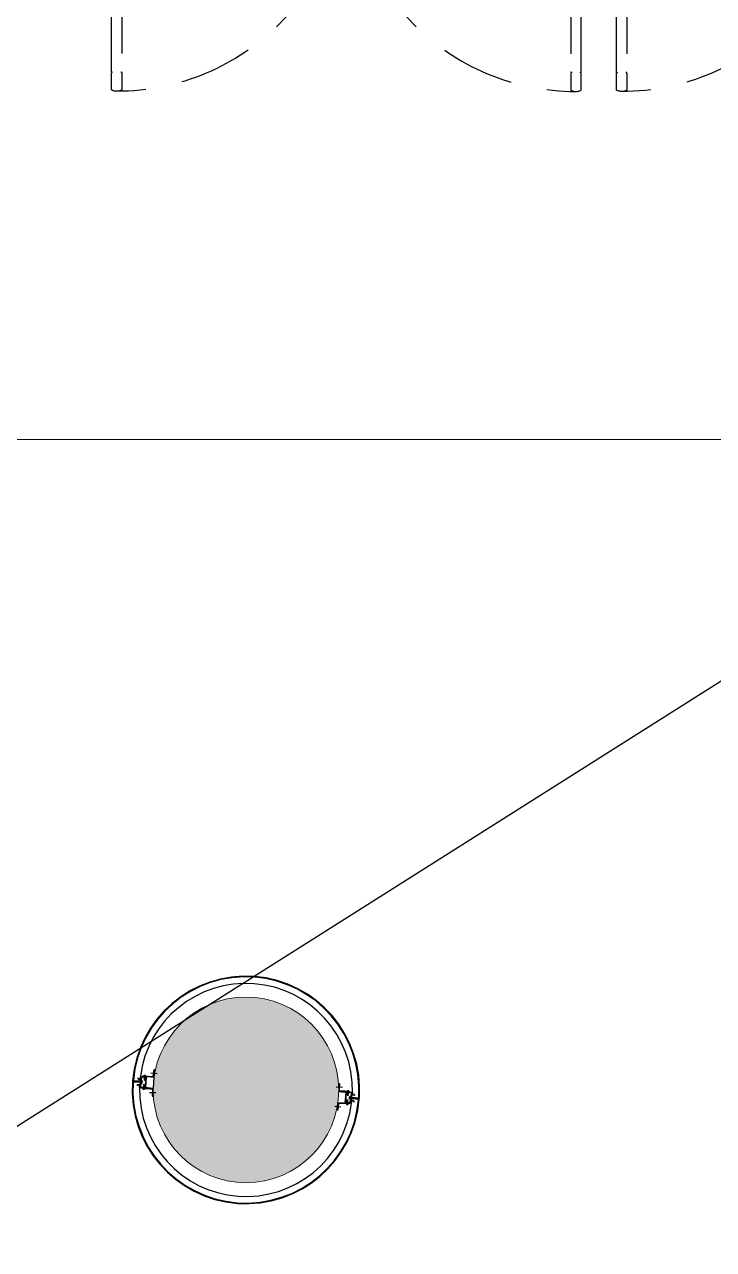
# Model space of a CAD drawing. Header units: centimetres. Extents: x 139057 to 200038, y 34824 to 80516.
# Drawn here: x 170122 to 170419, y 48367 to 48895 of the extents above; entities that cross this region are included whole.
import ezdxf

# ---------------------------------------------------------------- set-up
doc = ezdxf.new("R2010")
doc.units = ezdxf.units.CM
doc.header["$LTSCALE"] = 100
for name, pattern in [('LEV-124-TUN-CONN$0$A-FLPLR$0$CENTER', [2, 1.25, -0.25, 0.25, -0.25]), ('LEV-124-TUN-CONN$0$AFP0APIAZ$0$CENTER', [50.8, 31.75, -6.35, 6.35, -6.35]), ('LEV-124-TUN-CONN$0$HIDDEN2', [4.7625, 3.175, -1.5875])]:
    doc.linetypes.add(name, pattern=pattern)
doc.layers.get('0').update_dxf_attribs({"lineweight": 0})
doc.layers.add('410_STRUTTURE_001-AM_0', color=7, linetype='Continuous', lineweight=0)
for name, color, linetype in [('A-FIN-ACCIAIO INOX', 12, 'Continuous'), ('A-GRAFICA', 253, 'Continuous'), ('A-SI-PORTE', 5, 'Continuous'), ('LEV-124-TUN-CONN$0$0-SCRN-40', 7, 'Continuous'), ('LEV-124-TUN-CONN$0$A-DOOR', 1, 'Continuous'), ('LEV-124-TUN-CONN$0$A-DOOR-STL', 1, 'Continuous'), ('LEV-124-TUN-CONN$0$A-FIN', 7, 'Continuous'), ('LEV-124-TUN-CONN$0$A-HDDN', 7, 'LEV-124-TUN-CONN$0$HIDDEN2'), ('LEV-124-TUN-CONN$0$A-HTCH', 7, 'Continuous'), ('LEV-124-TUN-CONN$0$A-SCRN-50', 7, 'Continuous'), ('LEV-124-TUN-CONN$0$AFP0APIAZ$0$A-GRID', 7, 'LEV-124-TUN-CONN$0$AFP0APIAZ$0$CENTER')]:
    doc.layers.add(name, color=color, linetype=linetype)

# ---------------------------------------------------------------- blocks, each defined once
blk = doc.blocks.new('LEV-124-TUN-CONN$0$SS-JAMB-single')
at = {"layer": 'LEV-124-TUN-CONN$0$0-SCRN-40'}
for p, q in [((65, 14.6), (55.7, -14.6)), ((65, -14.6), (55.7, 14.6)), ((65, 8.8), (81, 19.3)), ((65, 19.3), (81, 8.8)), ((65, -8.9), (81, -19.3)), ((65, -19.3), (81, -8.9))]:
    blk.add_line(p, q, dxfattribs=at)
for points in [[(81, 8.8), (65, 8.8), (65, 19.3), (81, 19.3)], [(81, -8.9), (65, -8.9), (65, -19.3), (81, -19.3)]]:
    blk.add_lwpolyline(points, close=True, dxfattribs=at)
at = {"layer": 'LEV-124-TUN-CONN$0$A-DOOR'}
blk.add_line((65, -5), (65, 5), dxfattribs=at)
at = {"layer": 'LEV-124-TUN-CONN$0$A-DOOR-STL'}
for points in [[(81, -20), (81, -22.5), (6, -22.5, -0.270348), (6.2, 22.5), (81, 22.5), (81, 19.9), (75.7, 19.9), (76.3, 20.5), (50.5, 20.5), (50.5, 14.2, 0.414214), (51.8, 12.9), (54.4, 12.9, -0.414156), (55.7, 11.6), (55.7, -11.7, -0.414214), (54.4, -12.9), (51.8, -12.9, 0.414214), (50.5, -14.2), (50.5, -20.6), (76.3, -20.6), (75.7, -20)], [(85.4, 21.8), (85.4, 17.9), (81, 17.9), (81, 8.8), (85.4, 8.8), (85.4, 6.5), (86.7, 6.5), (86.7, 7.3), (86.2, 7.3), (86.2, 8.8), (89.2, 8.8), (89.2, 7.3), (88.7, 7.3), (88.7, 6.5), (90, 6.5), (90, 22.5), (84, 22.5), (84, 21.5, -0.342519), (82.7, 19.9), (75.5, 19.9), (76.1, 20.5), (73.4, 20.5), (73.4, 19.3), (82.7, 19.3, 0.359532), (84.6, 21.4), (84.6, 21.8)], [(85.4, -21.9), (85.4, -18), (81, -18), (81, -8.9), (85.4, -8.9), (85.4, -6.6), (86.7, -6.6), (86.7, -7.3), (86.2, -7.3), (86.2, -8.9), (89.2, -8.9), (89.2, -7.3), (88.7, -7.3), (88.7, -6.6), (90, -6.6), (90, -22.5), (84, -22.5), (84, -21.6, 0.342519), (82.7, -20), (75.5, -20), (76.1, -20.6), (73.4, -20.6), (73.4, -19.3), (82.7, -19.3, -0.359532), (84.6, -21.5), (84.6, -21.9)]]:
    blk.add_lwpolyline(points, format="xyb", close=True, dxfattribs=at)
for points in [[(0.3, 5), (7.9, 5), (7.9, -5), (0.3, -5)], [(81.8, 9.6), (81.8, 17.2), (86.2, 17.2), (86.2, 21.7), (89.2, 21.7), (89.2, 9.6), (81.8, 9.6)], [(81.8, -9.6), (81.8, -17.2), (86.2, -17.2), (86.2, -21.8), (89.2, -21.8), (89.2, -9.6), (81.8, -9.6)]]:
    blk.add_lwpolyline(points, dxfattribs=at)
blk.add_lwpolyline([(2.9, -5, 0.0936), (7.5, -19.9), (48, -19.9), (48, -11.7, -0.414214), (49.3, -10.4), (51.8, -10.4, 0.414214), (53.1, -9.1), (53.1, 9, 0.414214), (51.8, 10.3), (49.3, 10.3, -0.414214), (48, 11.6), (48, 19.9), (7.6, 19.9, 0.093793), (2.9, 5)], format="xyb", dxfattribs=at)
at = {"layer": 'LEV-124-TUN-CONN$0$A-HTCH'}
for p, q in [((6.9, 4), (0.3, 4)), ((6.9, -4), (6.9, 4)), ((6.9, -4), (0.3, -4))]:
    blk.add_line(p, q, dxfattribs=at)
at = {"layer": 'LEV-124-TUN-CONN$0$A-SCRN-50'}
blk.add_lwpolyline([(65, -14.6), (65, 14.6), (55.7, 14.6), (55.7, -14.6)], close=True, dxfattribs=at)
for points in [[(65, 6.5, 0.414214), (66.5, 5), (71.2, 5, 0.414214), (72.7, 6.5), (72.7, 7.3, 0.414214), (71.2, 8.8), (66.5, 8.8, 0.414214), (65, 7.3)], [(65, -6.5, -0.414214), (66.5, -5), (71.2, -5, -0.414214), (72.7, -6.5), (72.7, -7.4, -0.414214), (71.2, -8.9), (66.5, -8.9, -0.414214), (65, -7.4)]]:
    blk.add_lwpolyline(points, format="xyb", close=True, dxfattribs=at)
at = {"layer": 'LEV-124-TUN-CONN$0$A-SCRN-50', "elevation": 0}
for points in [[(90, 6.5, 0.351176), (92, 5, -0.136872), (89.2, 5.8), (86.2, 5.8, 0.677859), (86.6, 5, -0.544776), (85.4, 6.5)], [(90, -6.6, -0.351176), (92, -5, 0.136872), (89.2, -5.8), (86.2, -5.8, -0.677859), (86.6, -5, 0.544776), (85.4, -6.6)]]:
    blk.add_lwpolyline(points, format="xyb", dxfattribs=at)
blk = doc.blocks.new('LEV-124-TUN-CONN$0$door-single-gl')
at = {"layer": 'LEV-124-TUN-CONN$0$A-DOOR'}
for p, q in [((980, 27.5), (69.8, 27.5, 0)), ((980, 17.5), (69.8, 17.5, 0))]:
    blk.add_line(p, q, dxfattribs=at)
at = {"layer": 'LEV-124-TUN-CONN$0$A-FIN'}
for p, q in [((94.8, 45, 0), (955, 45, 0)), ((955, -0.1, 0), (94.8, -0.1, 0))]:
    blk.add_line(p, q, dxfattribs=at)
at = {"layer": 'LEV-124-TUN-CONN$0$A-FIN', "elevation": 0}
for points in [[(895, 115), (895, 45)], [(925, 115), (925, 45)], [(895, -70), (895, 0)], [(925, -70), (925, 0)]]:
    blk.add_lwpolyline(points, dxfattribs=at)
at = {"layer": 'LEV-124-TUN-CONN$0$A-FIN'}
for centre, start, end in [((910, 115), 318.5908, 221.4101), ((910, -70), 138.5908, 41.4101)]:
    blk.add_arc(centre, 20, start, end, dxfattribs=at)
at = {"layer": 'LEV-124-TUN-CONN$0$A-HDDN', "linetype": 'LEV-124-TUN-CONN$0$A-FLPLR$0$CENTER'}
blk.add_line((23.2, 22.5, 0), (66.9, 22.5, 0), dxfattribs=at)
at = {"layer": 'LEV-124-TUN-CONN$0$A-HDDN', "elevation": 0}
blk.add_lwpolyline([(32.5, 1006.3), (32.5, 931.5), (35.1, 931.5), (35.1, 929.8, -0.342519), (33.5, 928.5), (32.5, 928.5), (32.5, 56.3), (33.4, 56.3, -0.350323), (35.1, 55), (35.1, 53.3), (32.5, 53.3), (32.5, -21.6, 0.270348), (77.5, -21.7), (77.5, 53.3), (74.9, 53.3), (74.9, 55, -0.342519), (76.6, 56.3), (77.5, 56.3), (77.5, 928.5), (76.6, 928.5, -0.346971), (74.9, 929.8), (74.9, 931.5), (77.5, 931.5), (77.5, 1006.5, 0.270348)], format="xyb", close=True, dxfattribs=at)
at = {"layer": 'LEV-124-TUN-CONN$0$A-HDDN', "linetype": 'LEV-124-TUN-CONN$0$HIDDEN2', "ltscale": 0.1}
for centre, start, end in [((910, 115), 221.4887, 318.6207), ((910, -70), 41.3802, 138.5122)]:
    blk.add_arc(centre, 20, start, end, dxfattribs=at)
at = {"layer": 'LEV-124-TUN-CONN$0$A-HTCH'}
for p, q in [((980, 25), (69.8, 25, 0)), ((980, 22.5), (69.8, 22.5, 0)), ((980, 20), (69.8, 20, 0))]:
    blk.add_line(p, q, dxfattribs=at)
for centre, radius in [((910, 115), 15), ((55, 22.5, 0), 7.5), ((55, 22.5, 0), 5.5), ((910, -70), 15)]:
    blk.add_circle(centre, radius, dxfattribs=at)
at = {"layer": 'LEV-124-TUN-CONN$0$AFP0APIAZ$0$A-GRID', "linetype": 'LEV-124-TUN-CONN$0$A-FLPLR$0$CENTER'}
blk.add_line((55, 54.2, 0), (55, -9.3, 0), dxfattribs=at)
at = {"layer": 'LEV-124-TUN-CONN$0$AFP0APIAZ$0$A-GRID', "linetype": 'LEV-124-TUN-CONN$0$HIDDEN2'}
blk.add_arc((55, 22.5, 0), 990, 0.0023, 90.0022, dxfattribs=at)
at = {"linetype": 'ByBlock'}
blk.add_blockref('LEV-124-TUN-CONN$0$SS-JAMB-single', (4.8, 22.5, 0), dxfattribs=at)
at = {"linetype": 'ByBlock', "xscale": -1}
blk.add_blockref('LEV-124-TUN-CONN$0$SS-JAMB-single', (1045, 22.5, 0), dxfattribs=at)
blk = doc.blocks.new('LEV-124-TUN-CONN$0$eastdoors')
at = {"linetype": 'ByBlock'}
blk.add_blockref('LEV-124-TUN-CONN$0$door-single-gl', (-1045, 0), dxfattribs=at)
at = {"linetype": 'ByBlock', "xscale": -1}
blk.add_blockref('LEV-124-TUN-CONN$0$door-single-gl', (1045, 0), dxfattribs=at)

msp = doc.modelspace()

# ---------------------------------------------------------------- hatches: boundary and pattern name
at = {"layer": '410_STRUTTURE_001-AM_0'}
msp.add_hatch(color=256, dxfattribs=at).paths.add_polyline_path([(170257.25, 48435.94, 1), (170177.25, 48435.94, 1)])

# ---------------------------------------------------------------- linework, layer by layer
msp.add_circle((170217.25, 48435.94, 0), 40, dxfattribs=at)
at = {"layer": 'A-FIN-ACCIAIO INOX'}
for p, q in [((170170.72, 48440.64, 0), (170170.58, 48440.91, 0)), ((170170.72, 48440.64, 0), (170171.71, 48440.57, 0)), ((170170.84, 48440.82, 0), (170170.75, 48440.99, 0)), ((170170.84, 48440.82, 0), (170171.54, 48440.77, 0)), ((170171.73, 48441.76, 0), (170171.54, 48440.77, 0)), ((170171.67, 48439.69, 0), (170171.73, 48440.53, 0)), ((170171.89, 48441.46, 0), (170171.71, 48440.57, 0)), ((170171.73, 48441.76, 0), (170174.45, 48441.55, 0)), ((170171.93, 48439.38, 0), (170172.01, 48440.5, 0)), ((170172.08, 48441.45, 0), (170171.95, 48439.66, 0)), ((170172, 48441.55, 0), (170171.99, 48441.55, 0)), ((170172.28, 48441.53, 0), (170172.15, 48439.84, 0)), ((170172.28, 48441.53, 0), (170174.25, 48441.38, 0)), ((170172.79, 48441.68, 0), (170172.81, 48441.96, 0)), ((170173.13, 48441.99, 0), (170173.13, 48441.94, 0)), ((170173.13, 48441.99, 0), (170174.09, 48441.92, 0)), ((170173.29, 48442, 0), (170173.31, 48442.22, 0)), ((170173.29, 48442, 0), (170173.45, 48441.99, 0)), ((170173.31, 48442.22, 0), (170173.38, 48442.25, 0)), ((170173.36, 48441.98, 0), (170173.36, 48442, 0)), ((170173.37, 48440.39, 0), (170173.36, 48440.32, 0)), ((170173.37, 48440.49, 0), (170173.37, 48440.41, 0)), ((170173.38, 48442.25, 0), (170173.89, 48442.21, 0)), ((170173.39, 48440.68, 0), (170173.38, 48440.61, 0)), ((170173.38, 48440.59, 0), (170173.38, 48440.51, 0)), ((170173.4, 48440.78, 0), (170173.39, 48440.71, 0)), ((170173.4, 48440.88, 0), (170173.4, 48440.81, 0)), ((170173.4, 48440.88, 0), (170173.4, 48440.81, 0)), ((170173.42, 48441.08, 0), (170173.41, 48441.01, 0)), ((170173.41, 48440.98, 0), (170173.41, 48440.91, 0)), ((170173.43, 48441.18, 0), (170173.42, 48441.1, 0)), ((170173.43, 48441.28, 0), (170173.43, 48441.2, 0)), ((170173.44, 48441.4, 0), (170173.44, 48441.4, 0)), ((170173.44, 48441.37, 0), (170173.44, 48441.3, 0)), ((170173.45, 48441.99, 0), (170173.47, 48442.21, 0)), ((170173.45, 48441.99, 0), (170173.77, 48441.97, 0)), ((170173.68, 48441.4, 0), (170173.46, 48441.42, 0)), ((170173.66, 48441.4, 0), (170173.48, 48441.42, 0)), ((170173.61, 48440.33, 0), (170173.61, 48440.3, 0)), ((170173.63, 48440.53, 0), (170173.62, 48440.45, 0)), ((170173.62, 48440.43, 0), (170173.62, 48440.35, 0)), ((170173.64, 48440.62, 0), (170173.63, 48440.55, 0)), ((170173.64, 48440.72, 0), (170173.64, 48440.65, 0)), ((170173.66, 48440.92, 0), (170173.65, 48440.85, 0)), ((170173.65, 48440.82, 0), (170173.65, 48440.75, 0)), ((170173.65, 48440.82, 0), (170173.65, 48440.79, 0)), ((170173.67, 48441.02, 0), (170173.66, 48440.95, 0)), ((170173.67, 48441.12, 0), (170173.67, 48441.04, 0)), ((170173.69, 48441.31, 0), (170173.68, 48441.24, 0)), ((170173.68, 48441.22, 0), (170173.68, 48441.14, 0)), ((170173.69, 48441.34, 0), (170173.69, 48441.38, 0)), ((170173.77, 48441.97, 0), (170173.79, 48442.18, 0)), ((170173.77, 48441.97, 0), (170173.94, 48441.95, 0)), ((170173.87, 48441.94, 0), (170173.87, 48441.96, 0)), ((170173.95, 48442.17, 0), (170173.89, 48442.21, 0)), ((170173.92, 48437.06, 0), (170174.25, 48441.38, 0)), ((170173.94, 48441.95, 0), (170173.95, 48442.17, 0)), ((170174.09, 48441.92, 0), (170174.09, 48441.86, 0)), ((170174.09, 48436.85, 0), (170174.45, 48441.55, 0)), ((170176.3, 48443.36, 0), (170178.97, 48443.02, 0)), ((170171.93, 48439.38, 0), (170168.63, 48439.63, 0)), ((170171.62, 48439.12, 0), (170168.89, 48439.33, 0)), ((170171.67, 48439.69, 0), (170168.93, 48439.89, 0)), ((170170.54, 48438.32, 0), (170170.37, 48438.08, 0)), ((170170.63, 48438.12, 0), (170170.52, 48437.97, 0)), ((170170.54, 48438.32, 0), (170171.53, 48438.24, 0)), ((170170.63, 48438.12, 0), (170171.33, 48438.07, 0)), ((170171.37, 48437.06, 0), (170171.33, 48438.07, 0)), ((170171.37, 48437.06, 0), (170174.09, 48436.85, 0)), ((170171.58, 48437.33, 0), (170171.53, 48438.24, 0)), ((170171.62, 48439.12, 0), (170171.56, 48438.25, 0)), ((170171.67, 48437.23, 0), (170171.66, 48437.23, 0)), ((170171.77, 48437.32, 0), (170171.9, 48439.1, 0)), ((170171.93, 48439.38, 0), (170171.84, 48438.23, 0)), ((170171.95, 48437.21, 0), (170172.08, 48438.9, 0)), ((170171.95, 48437.21, 0), (170173.92, 48437.06, 0)), ((170172.01, 48439.19, 0), (170172.1, 48439.18, 0)), ((170172.03, 48439.56, 0), (170172.13, 48439.55, 0)), ((170172.08, 48438.9, 0), (170172.55, 48438.86, 0)), ((170172.09, 48439.08, 0), (170172.1, 48439.18, 0)), ((170172.09, 48439.08, 0), (170172.37, 48439.06, 0)), ((170172.13, 48439.65, 0), (170172.42, 48439.63, 0)), ((170172.13, 48439.55, 0), (170172.13, 48439.65, 0)), ((170172.15, 48439.84, 0), (170172.62, 48439.8, 0)), ((170172.37, 48439.06, 0), (170172.42, 48439.63, 0)), ((170172.43, 48436.98, 0), (170172.41, 48436.7, 0)), ((170172.55, 48438.86, 0), (170172.62, 48439.8, 0)), ((170172.72, 48436.62, 0), (170172.73, 48436.67, 0)), ((170172.72, 48436.62, 0), (170173.68, 48436.54, 0)), ((170172.88, 48436.58, 0), (170172.86, 48436.37, 0)), ((170172.86, 48436.37, 0), (170172.92, 48436.32, 0)), ((170172.88, 48436.58, 0), (170173.04, 48436.57, 0)), ((170172.92, 48436.32, 0), (170173.43, 48436.28, 0)), ((170172.95, 48436.6, 0), (170172.94, 48436.58, 0)), ((170173.04, 48436.57, 0), (170173.02, 48436.36, 0)), ((170173.04, 48436.57, 0), (170173.36, 48436.55, 0)), ((170173.12, 48437.18, 0), (170173.13, 48437.26, 0)), ((170173.12, 48437.15, 0), (170173.12, 48437.16, 0)), ((170173.13, 48437.28, 0), (170173.13, 48437.35, 0)), ((170173.35, 48437.12, 0), (170173.13, 48437.14, 0)), ((170173.14, 48437.48, 0), (170173.15, 48437.55, 0)), ((170173.14, 48437.38, 0), (170173.14, 48437.45, 0)), ((170173.15, 48437.58, 0), (170173.16, 48437.65, 0)), ((170173.33, 48437.12, 0), (170173.15, 48437.13, 0)), ((170173.16, 48437.67, 0), (170173.16, 48437.75, 0)), ((170173.16, 48437.67, 0), (170173.16, 48437.74, 0)), ((170173.17, 48437.87, 0), (170173.18, 48437.95, 0)), ((170173.17, 48437.77, 0), (170173.17, 48437.85, 0)), ((170173.18, 48437.97, 0), (170173.19, 48438.04, 0)), ((170173.19, 48438.07, 0), (170173.19, 48438.14, 0)), ((170173.2, 48438.17, 0), (170173.2, 48438.24, 0)), ((170173.36, 48436.55, 0), (170173.34, 48436.33, 0)), ((170173.36, 48436.55, 0), (170173.52, 48436.53, 0)), ((170173.37, 48437.2, 0), (170173.38, 48437.28, 0)), ((170173.37, 48437.18, 0), (170173.37, 48437.13, 0)), ((170173.38, 48437.3, 0), (170173.39, 48437.38, 0)), ((170173.39, 48437.4, 0), (170173.39, 48437.47, 0)), ((170173.4, 48437.6, 0), (170173.41, 48437.67, 0)), ((170173.4, 48437.5, 0), (170173.4, 48437.57, 0)), ((170173.41, 48437.7, 0), (170173.42, 48437.77, 0)), ((170173.41, 48437.7, 0), (170173.41, 48437.73, 0)), ((170173.42, 48437.8, 0), (170173.43, 48437.87, 0)), ((170173.43, 48437.99, 0), (170173.44, 48438.07, 0)), ((170173.43, 48437.89, 0), (170173.43, 48437.97, 0)), ((170173.5, 48436.32, 0), (170173.43, 48436.28, 0)), ((170173.44, 48438.09, 0), (170173.45, 48438.16, 0)), ((170173.45, 48438.19, 0), (170173.45, 48438.22, 0)), ((170173.45, 48436.56, 0), (170173.45, 48436.54, 0)), ((170173.52, 48436.53, 0), (170173.5, 48436.32, 0)), ((170173.68, 48436.54, 0), (170173.68, 48436.6, 0)), ((170175.65, 48434.88, 0), (170178.34, 48434.81, 0)), ((170258.86, 48437.02, 0), (170256.17, 48437.09, 0)), ((170260.05, 48430.34, 0), (170260.41, 48435.03, 0)), ((170260.25, 48430.51, 0), (170260.58, 48434.83, 0)), ((170263.13, 48434.82, 0), (170260.41, 48435.03, 0)), ((170262.55, 48434.68, 0), (170260.58, 48434.83, 0)), ((170260.82, 48435.35, 0), (170260.82, 48435.29, 0)), ((170261.78, 48435.27, 0), (170260.82, 48435.35, 0)), ((170260.98, 48435.35, 0), (170261, 48435.57, 0)), ((170261.14, 48435.34, 0), (170260.98, 48435.35, 0)), ((170261, 48435.57, 0), (170261.07, 48435.6, 0)), ((170261.05, 48435.33, 0), (170261.05, 48435.35, 0)), ((170261.57, 48435.56, 0), (170261.07, 48435.6, 0)), ((170261.14, 48435.34, 0), (170261.16, 48435.56, 0)), ((170261.46, 48435.31, 0), (170261.14, 48435.34, 0)), ((170261.46, 48435.31, 0), (170261.48, 48435.53, 0)), ((170261.62, 48435.3, 0), (170261.46, 48435.31, 0)), ((170261.55, 48435.29, 0), (170261.55, 48435.31, 0)), ((170261.64, 48435.52, 0), (170261.57, 48435.56, 0)), ((170261.62, 48435.3, 0), (170261.64, 48435.52, 0)), ((170261.78, 48435.27, 0), (170261.77, 48435.21, 0)), ((170262.07, 48434.91, 0), (170262.09, 48435.19, 0)), ((170263.13, 48434.82, 0), (170263.17, 48433.82, 0)), ((170262.77, 48430.13, 0), (170260.05, 48430.34, 0)), ((170262.22, 48430.36, 0), (170260.25, 48430.51, 0)), ((170260.41, 48429.97, 0), (170260.41, 48430.02, 0)), ((170261.37, 48429.89, 0), (170260.41, 48429.97, 0)), ((170260.56, 48429.93, 0), (170260.55, 48429.72, 0)), ((170260.55, 48429.72, 0), (170260.61, 48429.67, 0)), ((170260.72, 48429.92, 0), (170260.56, 48429.93, 0)), ((170261.12, 48429.63, 0), (170260.61, 48429.67, 0)), ((170260.63, 48429.95, 0), (170260.63, 48429.93, 0)), ((170260.72, 48429.92, 0), (170260.71, 48429.71, 0)), ((170261.05, 48429.9, 0), (170260.72, 48429.92, 0)), ((170260.81, 48430.55, 0), (170260.8, 48430.5, 0)), ((170260.81, 48430.57, 0), (170260.82, 48430.65, 0)), ((170260.82, 48430.67, 0), (170260.82, 48430.74, 0)), ((170260.82, 48430.49, 0), (170261.04, 48430.47, 0)), ((170260.83, 48430.87, 0), (170260.84, 48430.94, 0)), ((170260.83, 48430.77, 0), (170260.83, 48430.84, 0)), ((170260.84, 48430.97, 0), (170260.85, 48431.04, 0)), ((170260.84, 48430.48, 0), (170261.02, 48430.47, 0)), ((170260.85, 48431.16, 0), (170260.86, 48431.24, 0)), ((170260.85, 48431.07, 0), (170260.85, 48431.14, 0)), ((170260.85, 48431.07, 0), (170260.85, 48431.09, 0)), ((170260.86, 48431.26, 0), (170260.87, 48431.34, 0)), ((170260.87, 48431.36, 0), (170260.88, 48431.43, 0)), ((170260.88, 48431.56, 0), (170260.89, 48431.59, 0)), ((170260.88, 48431.46, 0), (170260.88, 48431.53, 0)), ((170261.05, 48429.9, 0), (170261.03, 48429.68, 0)), ((170261.06, 48433.8, 0), (170261.05, 48433.72, 0)), ((170261.05, 48433.7, 0), (170261.05, 48433.67, 0)), ((170261.21, 48429.89, 0), (170261.05, 48429.9, 0)), ((170261.06, 48433.89, 0), (170261.06, 48433.82, 0)), ((170261.06, 48430.61, 0), (170261.07, 48430.68, 0)), ((170261.06, 48430.51, 0), (170261.06, 48430.59, 0)), ((170261.06, 48430.48, 0), (170261.06, 48430.49, 0)), ((170261.08, 48434.09, 0), (170261.07, 48434.02, 0)), ((170261.07, 48433.99, 0), (170261.07, 48433.92, 0)), ((170261.07, 48430.71, 0), (170261.08, 48430.78, 0)), ((170261.09, 48434.19, 0), (170261.08, 48434.16, 0)), ((170261.09, 48434.19, 0), (170261.08, 48434.12, 0)), ((170261.08, 48430.81, 0), (170261.09, 48430.88, 0)), ((170261.09, 48434.29, 0), (170261.09, 48434.22, 0)), ((170261.09, 48431.01, 0), (170261.1, 48431.08, 0)), ((170261.09, 48431.01, 0), (170261.1, 48431.08, 0)), ((170261.09, 48430.91, 0), (170261.09, 48430.98, 0)), ((170261.11, 48434.49, 0), (170261.1, 48434.41, 0)), ((170261.1, 48434.39, 0), (170261.1, 48434.31, 0)), ((170261.1, 48431.1, 0), (170261.11, 48431.18, 0)), ((170261.12, 48434.58, 0), (170261.11, 48434.51, 0)), ((170261.11, 48431.2, 0), (170261.12, 48431.28, 0)), ((170261.13, 48434.68, 0), (170261.12, 48434.61, 0)), ((170261.12, 48431.4, 0), (170261.13, 48431.47, 0)), ((170261.12, 48431.3, 0), (170261.12, 48431.37, 0)), ((170261.19, 48429.67, 0), (170261.12, 48429.63, 0)), ((170261.13, 48434.71, 0), (170261.13, 48434.75, 0)), ((170261.13, 48431.5, 0), (170261.14, 48431.57, 0)), ((170261.14, 48429.91, 0), (170261.14, 48429.89, 0)), ((170261.15, 48434.77, 0), (170261.37, 48434.75, 0)), ((170261.17, 48434.77, 0), (170261.35, 48434.75, 0)), ((170261.21, 48429.89, 0), (170261.19, 48429.67, 0)), ((170261.31, 48433.82, 0), (170261.3, 48433.74, 0)), ((170261.3, 48433.72, 0), (170261.3, 48433.65, 0)), ((170261.32, 48433.92, 0), (170261.31, 48433.84, 0)), ((170261.33, 48434.02, 0), (170261.32, 48433.94, 0)), ((170261.34, 48434.21, 0), (170261.33, 48434.14, 0)), ((170261.33, 48434.11, 0), (170261.33, 48434.04, 0)), ((170261.35, 48434.31, 0), (170261.34, 48434.24, 0)), ((170261.34, 48434.21, 0), (170261.34, 48434.14, 0)), ((170261.36, 48434.41, 0), (170261.35, 48434.34, 0)), ((170261.36, 48434.51, 0), (170261.36, 48434.43, 0)), ((170261.38, 48434.7, 0), (170261.37, 48434.63, 0)), ((170261.37, 48434.61, 0), (170261.37, 48434.53, 0)), ((170261.37, 48429.89, 0), (170261.37, 48429.95, 0)), ((170261.38, 48434.73, 0), (170261.38, 48434.73, 0)), ((170261.71, 48430.21, 0), (170261.69, 48429.93, 0)), ((170261.88, 48432.08, 0), (170261.95, 48433.02, 0)), ((170262.35, 48432.05, 0), (170261.88, 48432.08, 0)), ((170262.42, 48432.99, 0), (170261.95, 48433.02, 0)), ((170262.08, 48432.26, 0), (170262.13, 48432.82, 0)), ((170262.36, 48432.24, 0), (170262.08, 48432.26, 0)), ((170262.41, 48432.8, 0), (170262.13, 48432.82, 0)), ((170262.22, 48430.36, 0), (170262.35, 48432.05, 0)), ((170262.36, 48432.24, 0), (170262.37, 48432.33, 0)), ((170262.46, 48432.32, 0), (170262.37, 48432.33, 0)), ((170262.4, 48432.71, 0), (170262.41, 48432.8, 0)), ((170262.49, 48432.7, 0), (170262.4, 48432.71, 0)), ((170262.41, 48430.44, 0), (170262.55, 48432.22, 0)), ((170262.55, 48434.68, 0), (170262.42, 48432.99, 0)), ((170262.57, 48432.5, 0), (170262.48, 48431.36, 0)), ((170262.5, 48430.34, 0), (170262.51, 48430.34, 0)), ((170262.57, 48432.5, 0), (170262.66, 48433.63, 0)), ((170262.57, 48432.5, 0), (170265.88, 48432.25, 0)), ((170262.73, 48434.57, 0), (170262.6, 48432.79, 0)), ((170262.61, 48430.42, 0), (170262.79, 48431.32, 0)), ((170262.83, 48432.2, 0), (170262.77, 48431.33, 0)), ((170262.77, 48430.13, 0), (170262.96, 48431.12, 0)), ((170263.78, 48431.24, 0), (170262.79, 48431.32, 0)), ((170262.83, 48434.66, 0), (170262.84, 48434.66, 0)), ((170262.83, 48432.2, 0), (170265.57, 48431.99, 0)), ((170262.88, 48432.76, 0), (170262.94, 48433.61, 0)), ((170262.88, 48432.76, 0), (170265.62, 48432.55, 0)), ((170262.92, 48434.56, 0), (170262.97, 48433.64, 0)), ((170263.66, 48431.06, 0), (170262.96, 48431.12, 0)), ((170263.96, 48433.57, 0), (170262.97, 48433.64, 0)), ((170263.87, 48433.76, 0), (170263.17, 48433.82, 0)), ((170263.66, 48431.06, 0), (170263.75, 48430.89, 0)), ((170263.78, 48431.24, 0), (170263.92, 48430.98, 0)), ((170263.87, 48433.76, 0), (170263.98, 48433.92, 0)), ((170263.96, 48433.57, 0), (170264.13, 48433.81, 0)), ((170258.21, 48428.54, 0), (170255.54, 48428.88, 0))]:
    msp.add_line(p, q, dxfattribs=at)
at = {"layer": 'A-FIN-ACCIAIO INOX', "elevation": 0}
for points in [[(170172.81, 48441.96, 0.004996), (170177.31, 48441.7), (170177.72, 48444.69, 0.000028), (170178, 48444.67), (170177.55, 48441.4, -0.004883), (170172.79, 48441.68)], [(170172.41, 48436.7, -0.004997), (170176.9, 48436.34), (170176.84, 48433.32, -0.000028), (170177.13, 48433.3), (170177.19, 48436.6, 0.004884), (170172.43, 48436.98)], [(170262.09, 48435.19, -0.005006), (170257.61, 48435.54), (170257.66, 48438.55, -0.000028), (170257.38, 48438.58), (170257.32, 48435.28, 0.004893), (170262.07, 48434.91)], [(170261.69, 48429.93, 0.005005), (170257.2, 48430.17), (170256.79, 48427.18, 0.000028), (170256.51, 48427.2), (170256.95, 48430.47, -0.004892), (170261.71, 48430.21)]]:
    msp.add_lwpolyline(points, format="xyb", dxfattribs=at)
for points in [[(170173.64, 48440.35), (170173.34, 48440.42), (170173.32, 48440.41), (170173.34, 48440.4), (170173.64, 48440.32), (170173.67, 48440.33)], [(170173.66, 48440.54), (170173.36, 48440.62), (170173.33, 48440.61), (170173.35, 48440.59), (170173.66, 48440.52), (170173.68, 48440.53)], [(170173.65, 48440.45), (170173.35, 48440.52), (170173.33, 48440.51), (170173.35, 48440.49), (170173.65, 48440.42), (170173.67, 48440.43)], [(170173.67, 48440.64), (170173.36, 48440.72), (170173.34, 48440.71), (170173.36, 48440.69), (170173.67, 48440.62), (170173.69, 48440.62)], [(170173.67, 48440.74), (170173.37, 48440.82), (170173.35, 48440.81), (170173.37, 48440.79), (170173.67, 48440.72), (170173.69, 48440.72)], [(170173.69, 48440.94), (170173.39, 48441.01), (170173.36, 48441), (170173.38, 48440.99), (170173.69, 48440.91), (170173.71, 48440.92)], [(170173.68, 48440.84), (170173.38, 48440.91), (170173.36, 48440.91), (170173.38, 48440.89), (170173.68, 48440.81), (170173.7, 48440.82)], [(170173.7, 48441.04), (170173.39, 48441.11), (170173.37, 48441.1), (170173.39, 48441.09), (170173.69, 48441.01), (170173.72, 48441.02)], [(170173.7, 48441.14), (170173.4, 48441.21), (170173.38, 48441.2), (170173.4, 48441.18), (170173.7, 48441.11), (170173.72, 48441.12)], [(170173.72, 48441.33), (170173.42, 48441.41), (170173.39, 48441.4), (170173.41, 48441.38), (170173.72, 48441.31), (170173.74, 48441.31)], [(170173.71, 48441.23), (170173.41, 48441.31), (170173.39, 48441.3), (170173.41, 48441.28), (170173.71, 48441.21), (170173.73, 48441.22)], [(170173.4, 48437.18), (170173.09, 48437.15), (170173.07, 48437.17), (170173.09, 48437.18), (170173.4, 48437.21), (170173.42, 48437.2)], [(170173.42, 48437.38), (170173.1, 48437.35), (170173.08, 48437.36), (170173.11, 48437.38), (170173.42, 48437.4), (170173.44, 48437.39)], [(170173.41, 48437.28), (170173.1, 48437.25), (170173.08, 48437.26), (170173.1, 48437.28), (170173.41, 48437.3), (170173.43, 48437.29)], [(170173.42, 48437.48), (170173.11, 48437.45), (170173.09, 48437.46), (170173.11, 48437.48), (170173.43, 48437.5), (170173.45, 48437.49)], [(170173.43, 48437.58), (170173.12, 48437.55), (170173.1, 48437.56), (170173.12, 48437.57), (170173.43, 48437.6), (170173.45, 48437.59)], [(170173.45, 48437.77), (170173.14, 48437.75), (170173.11, 48437.76), (170173.14, 48437.77), (170173.45, 48437.8), (170173.47, 48437.79)], [(170173.44, 48437.67), (170173.13, 48437.65), (170173.11, 48437.66), (170173.13, 48437.67), (170173.44, 48437.7), (170173.46, 48437.69)], [(170173.45, 48437.87), (170173.14, 48437.84), (170173.12, 48437.85), (170173.14, 48437.87), (170173.46, 48437.9), (170173.48, 48437.89)], [(170173.46, 48437.97), (170173.15, 48437.94), (170173.13, 48437.95), (170173.15, 48437.97), (170173.46, 48437.99), (170173.49, 48437.98)], [(170173.48, 48438.17), (170173.17, 48438.14), (170173.14, 48438.15), (170173.17, 48438.17), (170173.48, 48438.19), (170173.5, 48438.18)], [(170173.47, 48438.07), (170173.16, 48438.04), (170173.14, 48438.05), (170173.16, 48438.07), (170173.47, 48438.09), (170173.49, 48438.08)], [(170260.78, 48430.55), (170261.08, 48430.48), (170261.11, 48430.49), (170261.09, 48430.51), (170260.78, 48430.58), (170260.76, 48430.57)], [(170260.79, 48430.75), (170261.1, 48430.68), (170261.12, 48430.69), (170261.1, 48430.7), (170260.8, 48430.78), (170260.77, 48430.77)], [(170260.79, 48430.65), (170261.09, 48430.58), (170261.11, 48430.59), (170261.09, 48430.6), (170260.79, 48430.68), (170260.77, 48430.67)], [(170260.8, 48430.85), (170261.11, 48430.78), (170261.13, 48430.78), (170261.11, 48430.8), (170260.8, 48430.88), (170260.78, 48430.87)], [(170260.81, 48430.95), (170261.11, 48430.87), (170261.14, 48430.88), (170261.12, 48430.9), (170260.81, 48430.97), (170260.79, 48430.97)], [(170260.82, 48431.15), (170261.13, 48431.07), (170261.15, 48431.08), (170261.13, 48431.1), (170260.83, 48431.17), (170260.8, 48431.16)], [(170260.82, 48431.05), (170261.12, 48430.97), (170261.14, 48430.98), (170261.12, 48431), (170260.82, 48431.07), (170260.8, 48431.07)], [(170260.83, 48431.24), (170261.14, 48431.17), (170261.16, 48431.18), (170261.14, 48431.2), (170260.83, 48431.27), (170260.81, 48431.26)], [(170260.84, 48431.34), (170261.14, 48431.27), (170261.17, 48431.28), (170261.15, 48431.29), (170260.84, 48431.37), (170260.82, 48431.36)], [(170260.85, 48431.54), (170261.16, 48431.47), (170261.18, 48431.47), (170261.16, 48431.49), (170260.86, 48431.57), (170260.83, 48431.56)], [(170260.85, 48431.44), (170261.15, 48431.37), (170261.17, 48431.38), (170261.15, 48431.39), (170260.85, 48431.47), (170260.83, 48431.46)], [(170261.02, 48433.72), (170261.33, 48433.75), (170261.35, 48433.74), (170261.33, 48433.72), (170261.02, 48433.7), (170261, 48433.71)], [(170261.04, 48433.92), (170261.35, 48433.94), (170261.37, 48433.93), (170261.35, 48433.92), (170261.03, 48433.89), (170261.01, 48433.9)], [(170261.03, 48433.82), (170261.34, 48433.85), (170261.36, 48433.83), (170261.34, 48433.82), (170261.03, 48433.79), (170261.01, 48433.8)], [(170261.04, 48434.02), (170261.36, 48434.04), (170261.38, 48434.03), (170261.35, 48434.02), (170261.04, 48433.99), (170261.02, 48434)], [(170261.05, 48434.11), (170261.36, 48434.14), (170261.38, 48434.13), (170261.36, 48434.12), (170261.05, 48434.09), (170261.03, 48434.1)], [(170261.07, 48434.31), (170261.38, 48434.34), (170261.4, 48434.33), (170261.38, 48434.31), (170261.07, 48434.29), (170261.04, 48434.3)], [(170261.06, 48434.21), (170261.37, 48434.24), (170261.39, 48434.23), (170261.37, 48434.21), (170261.06, 48434.19), (170261.04, 48434.2)], [(170261.08, 48434.41), (170261.39, 48434.44), (170261.41, 48434.43), (170261.38, 48434.41), (170261.07, 48434.38), (170261.05, 48434.4)], [(170261.08, 48434.51), (170261.39, 48434.54), (170261.42, 48434.52), (170261.39, 48434.51), (170261.08, 48434.48), (170261.06, 48434.49)], [(170261.09, 48434.61), (170261.4, 48434.63), (170261.42, 48434.62), (170261.4, 48434.61), (170261.09, 48434.58), (170261.07, 48434.59)], [(170261.1, 48434.71), (170261.41, 48434.73), (170261.43, 48434.72), (170261.41, 48434.71), (170261.1, 48434.68), (170261.08, 48434.69)]]:
    msp.add_lwpolyline(points, close=True, dxfattribs=at)
msp.add_lwpolyline([(170177.55, 48441.4), (170177.19, 48436.6)], dxfattribs=at)
at = {"layer": 'A-FIN-ACCIAIO INOX'}
for centre, radius, start, end in [((170217.25, 48435.94, 0), 49, 355.9183, 175.3883), ((170217.25, 48435.94, 0), 48.72, 356.2475, 175.047), ((170217.25, 48435.94, 0), 45.89, 358.5569, 172.7209), ((170168.95, 48440.13, 0), 0.235, 175.0468, 265.6151), ((170170.67, 48440.95, 0), 0.0941, 26.7022, 206.7022), ((170367.11, 50984.87, 0), 2551.83, 265.60877, 265.61511), ((170171.99, 48441.46, 0), 0.0941, 85.6151, 175.6151), ((170171.99, 48441.46, 0), 0.0941, 355.6151, 85.6151), ((170173.38, 48442.11, 0), 0.133, 48.3939, 122.9516), ((170173.4, 48440.22, 0), 0.104, 304.9753, 110.6649), ((170174.68, 48440.89, 0), 1.43, 203.5605, 212.8893), ((170173.46, 48441.4, 0), 0.0157, 85.6727, 175.6727), ((170173.59, 48441.73, 0), 0.496, 66.6014, 104.7441), ((170172.4, 48441.06, 0), 1.43, 318.4562, 327.785), ((170173.68, 48441.39, 0), 0.0157, 355.6727, 85.6727), ((170173.86, 48442.07, 0), 0.133, 48.3945, 122.951), ((170217.25, 48435.94, 0), 49, 175.9186, 355.3878), ((170168.61, 48439.4, 0), 0.235, 85.6151, 175.872), ((170168.65, 48439.87, 0), 0.235, 175.3582, 265.6151), ((170217.25, 48435.94, 0), 48.72, 176.1536, 355.0466), ((170168.87, 48439.1, 0), 0.235, 85.6151, 176.1834), ((170170.44, 48438.02, 0), 0.0941, 144.528, 324.5281), ((170217.25, 48435.94, 0), 45.89, 178.6016, 352.8388), ((170367.11, 50984.87, 0), 2554.11, 265.60878, 265.61512), ((170171.67, 48437.32, 0), 0.0941, 175.6151, 265.6151), ((170171.67, 48437.32, 0), 0.0941, 265.6151, 355.6151), ((170172, 48439.09, 0), 0.0941, 85.6151, 175.6151), ((170172.04, 48439.66, 0), 0.0941, 175.6151, 265.6151), ((170172.95, 48436.47, 0), 0.133, 228.2786, 302.8363), ((170173.22, 48436.81, 0), 0.496, 246.4861, 284.6289), ((170173.13, 48437.15, 0), 0.0157, 175.5575, 265.5575), ((170174.41, 48437.47, 0), 1.43, 138.3409, 147.6697), ((170173.26, 48438.33, 0), 0.104, 240.5653, 46.2549), ((170172.14, 48437.65, 0), 1.43, 23.4452, 32.774), ((170173.43, 48436.43, 0), 0.133, 228.2793, 302.8357), ((170173.35, 48437.13, 0), 0.0157, 265.5575, 355.5575), ((170261.07, 48435.46, 0), 0.133, 48.2793, 122.8357), ((170261.28, 48435.08, 0), 0.496, 66.4861, 104.6289), ((170261.55, 48435.42, 0), 0.133, 48.2786, 122.8363), ((170260.64, 48429.82, 0), 0.133, 228.3945, 302.951), ((170260.9, 48430.16, 0), 0.496, 246.6014, 284.7441), ((170260.82, 48430.5, 0), 0.0157, 175.6727, 265.6727), ((170262.1, 48430.82, 0), 1.43, 138.4562, 147.785), ((170261.1, 48431.67, 0), 0.104, 124.9753, 290.6649), ((170259.82, 48431, 0), 1.43, 23.5605, 32.8893), ((170261.12, 48429.78, 0), 0.133, 228.3939, 302.9516), ((170261.04, 48430.48, 0), 0.0157, 265.6727, 355.6727), ((170262.36, 48434.24, 0), 1.43, 203.4452, 212.774), ((170261.15, 48434.75, 0), 0.0157, 85.5575, 175.5575), ((170261.24, 48433.56, 0), 0.104, 60.5653, 226.2549), ((170260.09, 48434.42, 0), 1.43, 318.3409, 327.6697), ((170261.37, 48434.74, 0), 0.0157, 355.5575, 85.5575), ((170262.51, 48430.43, 0), 0.0941, 175.6151, 265.6151), ((170262.46, 48432.23, 0), 0.0941, 355.6151, 85.6151), ((170457.76, 50977.99, 0), 2554.11, 265.61511, 265.62144), ((170262.5, 48432.79, 0), 0.0941, 265.6151, 355.6151), ((170262.51, 48430.43, 0), 0.0941, 265.6151, 355.6151), ((170457.76, 50977.99, 0), 2551.83, 265.61511, 265.62145), ((170262.83, 48434.56, 0), 0.0941, 85.6151, 175.6151), ((170262.83, 48434.56, 0), 0.0941, 355.6151, 85.6151), ((170263.83, 48430.93, 0), 0.0941, 206.7022, 26.7022), ((170264.06, 48433.86, 0), 0.0941, 324.528, 144.528), ((170265.56, 48431.76, 0), 0.235, 355.0468, 85.6151), ((170265.63, 48432.79, 0), 0.235, 265.6151, 356.1834), ((170265.9, 48432.49, 0), 0.235, 265.6151, 355.872), ((170265.86, 48432.02, 0), 0.235, 355.3582, 85.6151)]:
    msp.add_arc(centre, radius, start, end, dxfattribs=at)
at = {"layer": 'A-GRAFICA', "elevation": 0}
for points in [[(171140.92, 48366.2), (170586.98, 48716.23), (170033.01, 48366.26)], [(170082.42, 48716.26), (171091.55, 48716.2)]]:
    msp.add_lwpolyline(points, dxfattribs=at)

# ---------------------------------------------------------------- block references
at = {"layer": 'A-SI-PORTE', "yscale": 0.1, "zscale": 0.1}
for p, xscale, rotation in [((170260.56, 48967.35, 0), 0.1, 179.9768678596976), ((170478.18, 48967.34, 0), -0.1, 180.0200107811364)]:
    msp.add_blockref('LEV-124-TUN-CONN$0$eastdoors', p, dxfattribs=dict(at, xscale=xscale, rotation=rotation))

doc.saveas('drawing.dxf')
